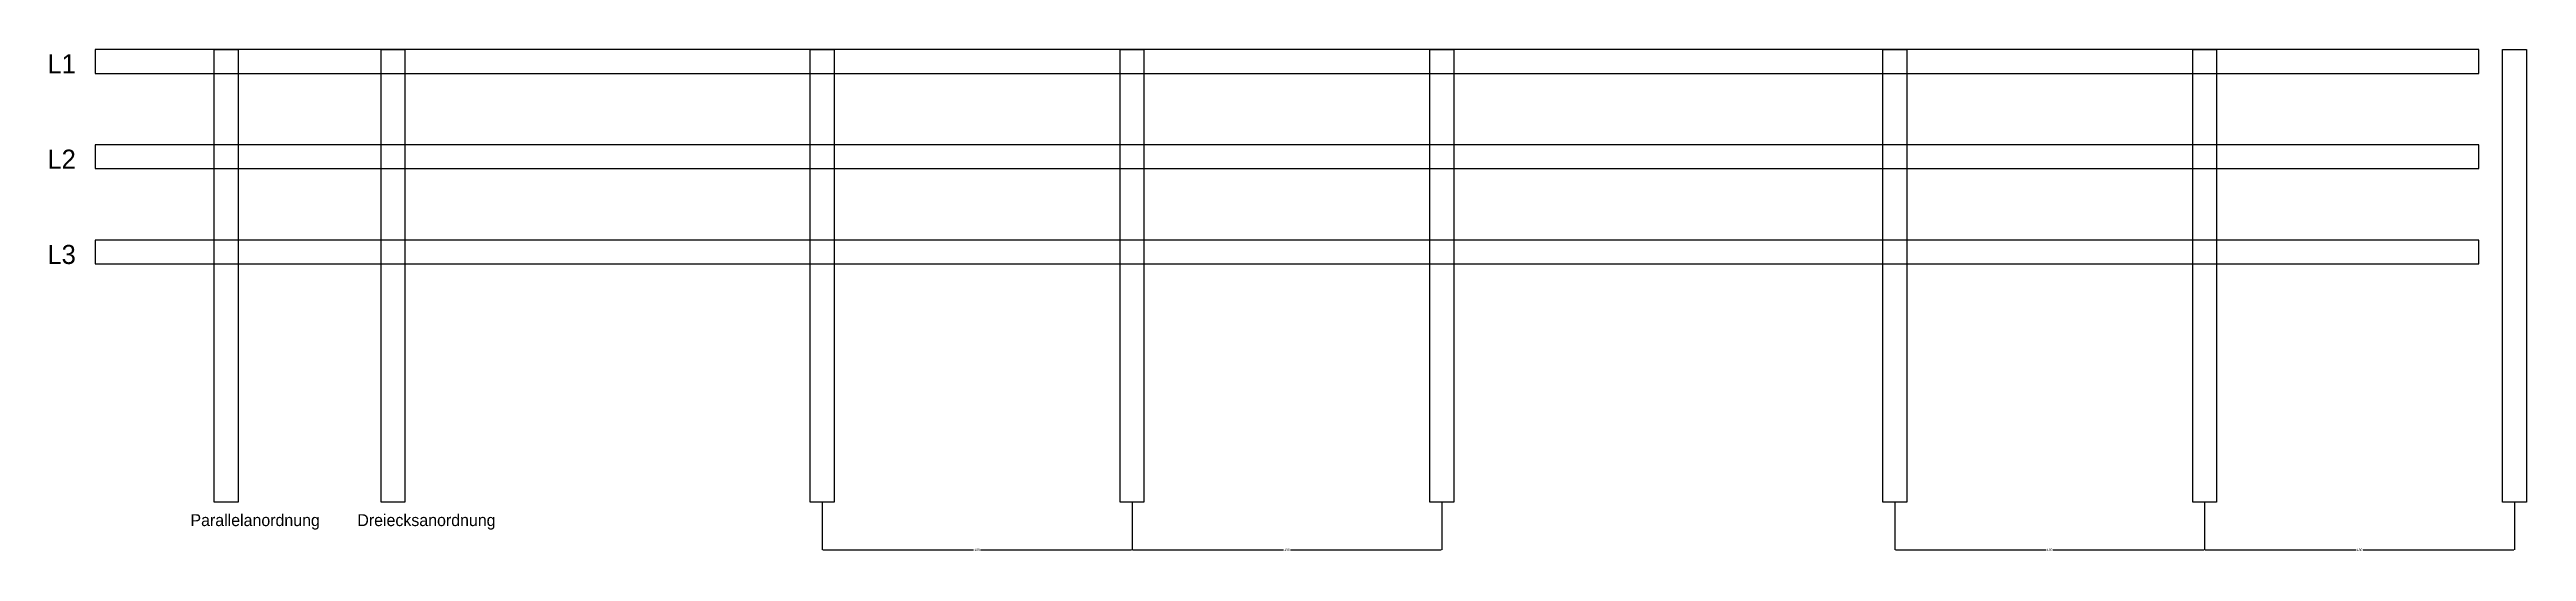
# Model space of a CAD drawing. Header units: metres. Extents: x -19 to 1020, y -1 to 210.
import ezdxf

# ---------------------------------------------------------------- set-up
doc = ezdxf.new("R2010")
doc.units = ezdxf.units.M
for name, color, linetype in [('Bemassung', 7, 'Continuous'), ('Dreieck_Gruen', 3, 'Continuous'), ('Parallel_Rot', 1, 'Continuous'), ('Phase_Blau', 5, 'Continuous'), ('Phase_Orange', 30, 'Continuous'), ('Sammelschienen_L1_L2_L3', 7, 'Continuous'), ('Text_Labels', 7, 'Continuous')]:
    doc.layers.add(name, color=color, linetype=linetype)
doc.dimstyles.get("Standard").update_dxf_attribs({"dimtxt": 2.5, "dimasz": 2.5, "dimexe": 1.25, "dimexo": 0.625, "dimtad": 1, "dimcen": 2.5, "dimazin": 3, "dimtfac": 1, "dimtmove": 0, "dimatfit": 3})

# ---------------------------------------------------------------- blocks, each defined once
blk = doc.blocks.new('_CLOSEDFILLED')
at = {"color": 0, "linetype": 'BYBLOCK'}
blk.add_solid([(-1, 0.2), (0, 0), (-1, -0.2)], dxfattribs=at)
blk = doc.blocks.new('*D1')
for p, q in [((305, 20), (305, 0)), ((435, 20), (435, 0)), ((371.5, 0), (434.75, 0)), ((305.25, 0), (368.5, 0))]:
    blk.add_line(p, q)
at = {"layer": 'Defpoints'}
for p in [(305, 20), (435, 20), (305, 0)]:
    blk.add_point(p, dxfattribs=at)
at = {"layer": 'Bemassung', "xscale": 0.25, "yscale": 0.25, "rotation": 180}
blk.add_blockref('_CLOSEDFILLED', (305, 0), dxfattribs=at)
at = {"layer": 'Bemassung', "xscale": 0.25, "yscale": 0.25}
blk.add_blockref('_CLOSEDFILLED', (435, 0), dxfattribs=at)
at = {"layer": 'Bemassung', "insert": (370, 0), "char_height": 1, "attachment_point": 5}
blk.add_mtext('130', dxfattribs=at)
blk = doc.blocks.new('*D2')
for p, q in [((435, 20), (435, 0)), ((565, 20), (565, 0)), ((501.5, 0), (564.75, 0)), ((435.25, 0), (498.5, 0))]:
    blk.add_line(p, q)
at = {"layer": 'Defpoints'}
for p in [(435, 20), (565, 20), (435, 0)]:
    blk.add_point(p, dxfattribs=at)
at = {"layer": 'Bemassung', "xscale": 0.25, "yscale": 0.25, "rotation": 180}
blk.add_blockref('_CLOSEDFILLED', (435, 0), dxfattribs=at)
at = {"layer": 'Bemassung', "xscale": 0.25, "yscale": 0.25}
blk.add_blockref('_CLOSEDFILLED', (565, 0), dxfattribs=at)
at = {"layer": 'Bemassung', "insert": (500, 0), "char_height": 1, "attachment_point": 5}
blk.add_mtext('130', dxfattribs=at)
blk = doc.blocks.new('*D3')
for p, q in [((755, 20), (755, 0)), ((885, 20), (885, 0)), ((821.5, 0), (884.75, 0)), ((755.25, 0), (818.5, 0))]:
    blk.add_line(p, q)
at = {"layer": 'Defpoints'}
for p in [(755, 20), (885, 20), (755, 0)]:
    blk.add_point(p, dxfattribs=at)
at = {"layer": 'Bemassung', "xscale": 0.25, "yscale": 0.25, "rotation": 180}
blk.add_blockref('_CLOSEDFILLED', (755, 0), dxfattribs=at)
at = {"layer": 'Bemassung', "xscale": 0.25, "yscale": 0.25}
blk.add_blockref('_CLOSEDFILLED', (885, 0), dxfattribs=at)
at = {"layer": 'Bemassung', "insert": (820, 0), "char_height": 1, "attachment_point": 5}
blk.add_mtext('130', dxfattribs=at)
blk = doc.blocks.new('*D4')
for p, q in [((885, 20), (885, 0)), ((1015, 20), (1015, 0)), ((951.5, 0), (1014.75, 0)), ((885.25, 0), (948.5, 0))]:
    blk.add_line(p, q)
at = {"layer": 'Defpoints'}
for p in [(885, 20), (1015, 20), (885, 0)]:
    blk.add_point(p, dxfattribs=at)
at = {"layer": 'Bemassung', "xscale": 0.25, "yscale": 0.25, "rotation": 180}
blk.add_blockref('_CLOSEDFILLED', (885, 0), dxfattribs=at)
at = {"layer": 'Bemassung', "xscale": 0.25, "yscale": 0.25}
blk.add_blockref('_CLOSEDFILLED', (1015, 0), dxfattribs=at)
at = {"layer": 'Bemassung', "insert": (950, 0), "char_height": 1, "attachment_point": 5}
blk.add_mtext('130', dxfattribs=at)

msp = doc.modelspace()

# ---------------------------------------------------------------- linework, layer by layer
at = {"layer": 'Dreieck_Gruen'}
msp.add_lwpolyline([(120, 210), (130, 210), (130, 20), (120, 20), (120, 210)], dxfattribs=at)
at = {"layer": 'Parallel_Rot'}
msp.add_lwpolyline([(50, 210), (60, 210), (60, 20), (50, 20), (50, 210)], dxfattribs=at)
at = {"layer": 'Phase_Blau'}
for points in [[(300, 210), (310, 210), (310, 20), (300, 20), (300, 210)], [(430, 210), (440, 210), (440, 20), (430, 20), (430, 210)], [(560, 210), (570, 210), (570, 20), (560, 20), (560, 210)]]:
    msp.add_lwpolyline(points, dxfattribs=at)
at = {"layer": 'Phase_Orange'}
for points in [[(750, 210), (760, 210), (760, 20), (750, 20), (750, 210)], [(880, 210), (890, 210), (890, 20), (880, 20), (880, 210)], [(1010, 210), (1020, 210), (1020, 20), (1010, 20), (1010, 210)]]:
    msp.add_lwpolyline(points, dxfattribs=at)
at = {"layer": 'Sammelschienen_L1_L2_L3'}
for points in [[(0, 200), (1000, 200), (1000, 210), (0, 210), (0, 200)], [(0, 160), (1000, 160), (1000, 170), (0, 170), (0, 160)], [(0, 120), (1000, 120), (1000, 130), (0, 130), (0, 120)]]:
    msp.add_lwpolyline(points, dxfattribs=at)

# ---------------------------------------------------------------- texts
at = {"layer": 'Text_Labels'}
for s, height, p in [('L1', 8, (-20, 200)), ('L2', 8, (-20, 160)), ('L3', 8, (-20, 120)), ('Parallelanordnung', 5, (40, 10)), ('Dreiecksanordnung', 5, (110, 10))]:
    msp.add_text(s, height=height, dxfattribs=at).set_placement(p)

# ---------------------------------------------------------------- dimensions: what is measured, and where the dimension line sits
at = {"layer": 'Bemassung'}
for base, p1, p2, picture, middle in [((305, 0), (305, 20), (435, 20), '*D1', (370, 0)), ((435, 0), (435, 20), (565, 20), '*D2', (500, 0)), ((755, 0), (755, 20), (885, 20), '*D3', (820, 0)), ((885, 0), (885, 20), (1015, 20), '*D4', (950, 0))]:
    dim = msp.add_linear_dim(base=base, p1=p1, p2=p2, dimstyle='Standard', dxfattribs=at)
    dim.commit()
    dim.dimension.update_dxf_attribs({"geometry": picture, "text_midpoint": middle})

doc.saveas('drawing.dxf')
